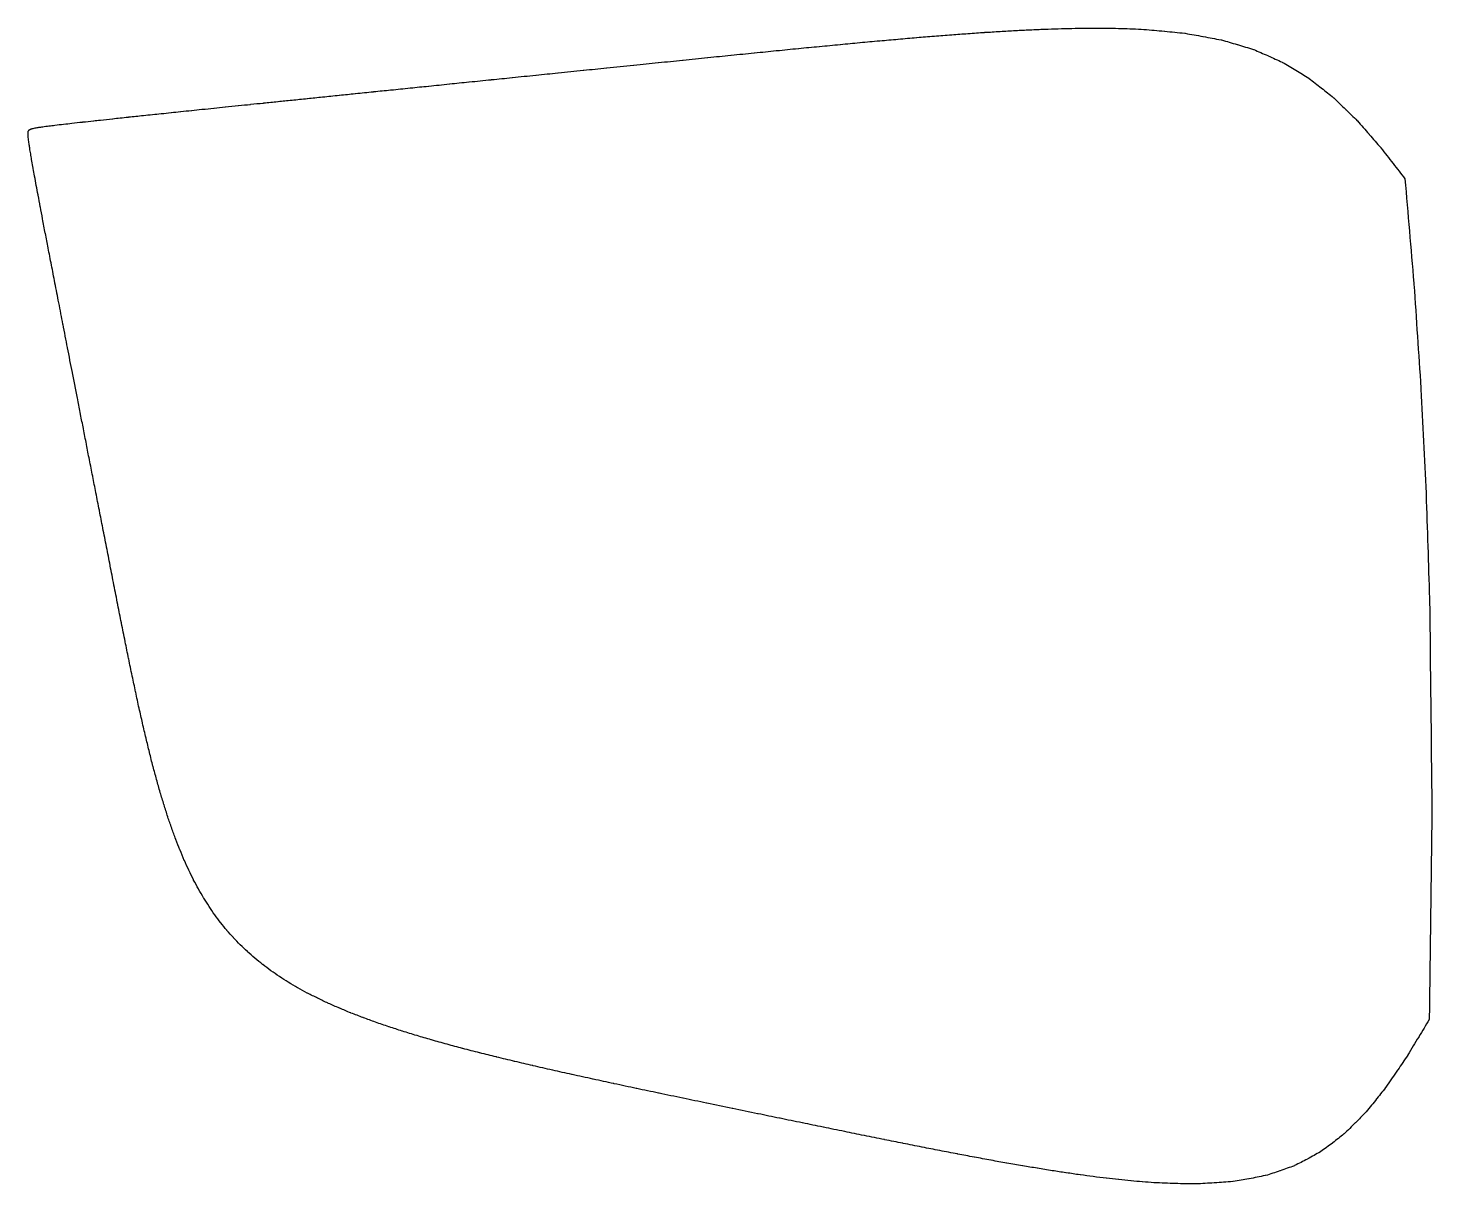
# Model space of a CAD drawing. Extents: x -32 to 115, y -51 to 70.
# Drawn here: x 82.3 to 99.31, y 21.17 to 35.18 of the extents above; entities that cross this region are included whole.
import ezdxf

# ---------------------------------------------------------------- set-up
doc = ezdxf.new("R2010")
doc.units = 0
doc.layers.add('VISIBLE', color=7, linetype='CONTINUOUS')

msp = doc.modelspace()

# ---------------------------------------------------------------- linework, layer by layer
at = {"layer": 'VISIBLE'}
for points, knots in [([(99.274, 23.161), (99.232, 23.092), (99.191, 23.023), (99.15, 22.954), (99.149, 22.953), (99.148, 22.952), (99.147, 22.95), (99.103, 22.878), (99.06, 22.805), (99.016, 22.733), (99.015, 22.732), (99.015, 22.731), (99.014, 22.729), (98.974, 22.67), (98.934, 22.611), (98.894, 22.551), (98.893, 22.55), (98.892, 22.549), (98.891, 22.548), (98.849, 22.485), (98.806, 22.423), (98.763, 22.361), (98.763, 22.359), (98.762, 22.358), (98.761, 22.357), (98.721, 22.306), (98.681, 22.256), (98.64, 22.205), (98.64, 22.204), (98.639, 22.203), (98.638, 22.202), (98.595, 22.149), (98.552, 22.096), (98.509, 22.043), (98.508, 22.042), (98.508, 22.041), (98.507, 22.04), (98.465, 21.997), (98.423, 21.954), (98.381, 21.911), (98.381, 21.911), (98.38, 21.91), (98.379, 21.909), (98.334, 21.865), (98.29, 21.822), (98.245, 21.778), (98.244, 21.777), (98.243, 21.776), (98.242, 21.776), (98.197, 21.74), (98.151, 21.704), (98.105, 21.668), (98.104, 21.667), (98.104, 21.666), (98.103, 21.665), (98.055, 21.631), (98.007, 21.596), (97.96, 21.561), (97.959, 21.56), (97.958, 21.56), (97.957, 21.559), (97.905, 21.53), (97.854, 21.501), (97.803, 21.473), (97.802, 21.472), (97.801, 21.472), (97.8, 21.471), (97.748, 21.445), (97.696, 21.418), (97.644, 21.392), (97.643, 21.391), (97.642, 21.391), (97.641, 21.39), (97.583, 21.37), (97.526, 21.349), (97.469, 21.328), (97.467, 21.328), (97.466, 21.327), (97.465, 21.327), (97.408, 21.308), (97.35, 21.29), (97.293, 21.271), (97.291, 21.271), (97.29, 21.271), (97.289, 21.271), (97.224, 21.258), (97.16, 21.245), (97.095, 21.232), (97.094, 21.232), (97.092, 21.231), (97.091, 21.231), (97.027, 21.22), (96.962, 21.209), (96.898, 21.198), (96.896, 21.198), (96.895, 21.198), (96.894, 21.198), (96.82, 21.193), (96.747, 21.187), (96.674, 21.182), (96.672, 21.182), (96.671, 21.182), (96.669, 21.182), (96.596, 21.178), (96.523, 21.174), (96.45, 21.17), (96.449, 21.17), (96.448, 21.17), (96.447, 21.17), (96.407, 21.17), (96.367, 21.17), (96.327, 21.17), (96.326, 21.17), (96.325, 21.17), (96.324, 21.17), (96.241, 21.173), (96.157, 21.176), (96.073, 21.179), (96.073, 21.179), (96.072, 21.179), (96.071, 21.179), (96.028, 21.181), (95.985, 21.182), (95.942, 21.184), (95.941, 21.184), (95.94, 21.184), (95.939, 21.184), (95.894, 21.188), (95.848, 21.191), (95.802, 21.195), (95.801, 21.195), (95.8, 21.195), (95.799, 21.195), (95.754, 21.199), (95.708, 21.203), (95.663, 21.206), (95.662, 21.207), (95.661, 21.207), (95.66, 21.207), (95.611, 21.212), (95.562, 21.217), (95.513, 21.222), (95.512, 21.222), (95.511, 21.222), (95.51, 21.222), (95.462, 21.228), (95.413, 21.233), (95.365, 21.238), (95.364, 21.238), (95.363, 21.239), (95.362, 21.239), (95.31, 21.245), (95.258, 21.252), (95.205, 21.259), (95.204, 21.259), (95.203, 21.259), (95.202, 21.259), (95.151, 21.266), (95.099, 21.273), (95.048, 21.28), (95.047, 21.28), (95.045, 21.28), (95.044, 21.28), (94.989, 21.288), (94.933, 21.296), (94.878, 21.305), (94.877, 21.305), (94.876, 21.305), (94.874, 21.305), (94.82, 21.313), (94.765, 21.322), (94.71, 21.33), (94.709, 21.33), (94.708, 21.33), (94.707, 21.33), (94.647, 21.34), (94.588, 21.35), (94.529, 21.359), (94.528, 21.36), (94.527, 21.36), (94.526, 21.36), (94.467, 21.37), (94.409, 21.379), (94.351, 21.389), (94.349, 21.389), (94.348, 21.389), (94.347, 21.39), (94.284, 21.401), (94.221, 21.412), (94.158, 21.423), (94.157, 21.423), (94.156, 21.423), (94.155, 21.423), (94.093, 21.434), (94.031, 21.445), (93.969, 21.456), (93.968, 21.457), (93.966, 21.457), (93.965, 21.457), (93.898, 21.47), (93.831, 21.482), (93.765, 21.494), (93.763, 21.495), (93.762, 21.495), (93.76, 21.495), (93.695, 21.507), (93.629, 21.52), (93.563, 21.532), (93.562, 21.532), (93.561, 21.532), (93.559, 21.533), (93.488, 21.546), (93.417, 21.56), (93.346, 21.574), (93.345, 21.574), (93.344, 21.574), (93.342, 21.575), (93.272, 21.588), (93.203, 21.602), (93.133, 21.615), (93.132, 21.616), (93.13, 21.616), (93.129, 21.616), (93.053, 21.631), (92.978, 21.646), (92.903, 21.661), (92.901, 21.661), (92.9, 21.662), (92.898, 21.662), (92.825, 21.677), (92.751, 21.691), (92.677, 21.706), (92.675, 21.706), (92.674, 21.707), (92.672, 21.707), (92.593, 21.723), (92.513, 21.739), (92.433, 21.756), (92.431, 21.756), (92.43, 21.756), (92.428, 21.757), (92.35, 21.772), (92.272, 21.788), (92.194, 21.804), (92.192, 21.804), (92.191, 21.805), (92.189, 21.805), (92.105, 21.822), (92.02, 21.84), (91.936, 21.857), (91.934, 21.857), (91.932, 21.858), (91.931, 21.858), (91.848, 21.875), (91.766, 21.892), (91.683, 21.909), (91.681, 21.909), (91.68, 21.91), (91.678, 21.91), (91.589, 21.928), (91.499, 21.947), (91.41, 21.965), (91.408, 21.966), (91.406, 21.966), (91.405, 21.966), (91.317, 21.984), (91.23, 22.002), (91.143, 22.02), (91.141, 22.021), (91.139, 22.021), (91.138, 22.021), (91.037, 22.042), (90.937, 22.063), (90.837, 22.084), (90.835, 22.084), (90.833, 22.084), (90.831, 22.085), (90.729, 22.106), (90.626, 22.127), (90.524, 22.148), (90.523, 22.149), (90.521, 22.149), (90.519, 22.149), (90.425, 22.169), (90.331, 22.188), (90.237, 22.208), (90.235, 22.208), (90.233, 22.209), (90.231, 22.209), (90.135, 22.229), (90.04, 22.249), (89.944, 22.269), (89.942, 22.269), (89.94, 22.27), (89.939, 22.27), (89.85, 22.289), (89.762, 22.307), (89.674, 22.326), (89.673, 22.326), (89.671, 22.327), (89.669, 22.327), (89.579, 22.346), (89.49, 22.365), (89.4, 22.384), (89.399, 22.384), (89.397, 22.385), (89.395, 22.385), (89.313, 22.403), (89.231, 22.421), (89.148, 22.439), (89.147, 22.439), (89.145, 22.44), (89.143, 22.44), (89.06, 22.458), (88.976, 22.476), (88.892, 22.495), (88.891, 22.495), (88.889, 22.495), (88.888, 22.496), (88.811, 22.513), (88.734, 22.53), (88.657, 22.548), (88.655, 22.548), (88.654, 22.548), (88.652, 22.549), (88.574, 22.566), (88.496, 22.584), (88.419, 22.602), (88.417, 22.602), (88.416, 22.602), (88.414, 22.603), (88.343, 22.62), (88.271, 22.637), (88.199, 22.654), (88.198, 22.654), (88.196, 22.654), (88.195, 22.655), (88.122, 22.672), (88.05, 22.689), (87.977, 22.707), (87.976, 22.707), (87.975, 22.707), (87.973, 22.708), (87.907, 22.724), (87.84, 22.741), (87.774, 22.758), (87.772, 22.758), (87.771, 22.759), (87.769, 22.759), (87.702, 22.776), (87.635, 22.793), (87.568, 22.811), (87.566, 22.811), (87.565, 22.811), (87.564, 22.812), (87.502, 22.828), (87.44, 22.845), (87.378, 22.862), (87.377, 22.862), (87.376, 22.863), (87.375, 22.863), (87.312, 22.88), (87.25, 22.897), (87.187, 22.915), (87.186, 22.915), (87.185, 22.915), (87.184, 22.916), (87.127, 22.933), (87.069, 22.95), (87.012, 22.967), (87.011, 22.967), (87.01, 22.968), (87.009, 22.968), (86.951, 22.985), (86.893, 23.003), (86.836, 23.02), (86.835, 23.021), (86.834, 23.021), (86.833, 23.021), (86.78, 23.039), (86.727, 23.056), (86.674, 23.074), (86.673, 23.074), (86.672, 23.075), (86.671, 23.075), (86.617, 23.093), (86.564, 23.111), (86.511, 23.129), (86.51, 23.129), (86.509, 23.129), (86.508, 23.13), (86.459, 23.148), (86.411, 23.166), (86.362, 23.184), (86.361, 23.184), (86.36, 23.185), (86.359, 23.185), (86.31, 23.204), (86.261, 23.222), (86.212, 23.241), (86.211, 23.241), (86.21, 23.242), (86.209, 23.242), (86.164, 23.261), (86.12, 23.28), (86.075, 23.299), (86.074, 23.299), (86.073, 23.299), (86.072, 23.3), (86.027, 23.319), (85.982, 23.339), (85.937, 23.358), (85.936, 23.358), (85.935, 23.359), (85.935, 23.359), (85.893, 23.379), (85.852, 23.399), (85.811, 23.419), (85.81, 23.419), (85.809, 23.42), (85.808, 23.42), (85.767, 23.441), (85.726, 23.461), (85.685, 23.482), (85.684, 23.482), (85.683, 23.482), (85.682, 23.483), (85.645, 23.504), (85.607, 23.525), (85.569, 23.546), (85.568, 23.547), (85.567, 23.547), (85.566, 23.547), (85.529, 23.569), (85.491, 23.591), (85.453, 23.613), (85.453, 23.613), (85.452, 23.614), (85.451, 23.614), (85.416, 23.637), (85.382, 23.659), (85.347, 23.682), (85.346, 23.682), (85.346, 23.683), (85.345, 23.683), (85.31, 23.707), (85.276, 23.73), (85.242, 23.753), (85.241, 23.753), (85.24, 23.754), (85.24, 23.754), (85.208, 23.779), (85.176, 23.803), (85.144, 23.827), (85.143, 23.828), (85.143, 23.828), (85.142, 23.829), (85.111, 23.854), (85.079, 23.879), (85.048, 23.904), (85.047, 23.904), (85.047, 23.905), (85.046, 23.905), (85.017, 23.931), (84.988, 23.958), (84.958, 23.984), (84.958, 23.984), (84.957, 23.985), (84.957, 23.985), (84.928, 24.012), (84.9, 24.039), (84.871, 24.066), (84.87, 24.066), (84.87, 24.067), (84.869, 24.067), (84.843, 24.096), (84.816, 24.124), (84.789, 24.153), (84.788, 24.153), (84.788, 24.154), (84.787, 24.154), (84.761, 24.183), (84.735, 24.212), (84.709, 24.241), (84.709, 24.241), (84.708, 24.242), (84.708, 24.243), (84.683, 24.273), (84.659, 24.304), (84.635, 24.335), (84.634, 24.335), (84.634, 24.336), (84.633, 24.336), (84.61, 24.367), (84.586, 24.399), (84.562, 24.43), (84.562, 24.43), (84.561, 24.431), (84.561, 24.432), (84.539, 24.465), (84.516, 24.498), (84.494, 24.531), (84.494, 24.531), (84.493, 24.532), (84.493, 24.533), (84.471, 24.566), (84.45, 24.6), (84.428, 24.633), (84.428, 24.634), (84.428, 24.634), (84.427, 24.635), (84.407, 24.671), (84.386, 24.706), (84.366, 24.742), (84.366, 24.743), (84.365, 24.744), (84.365, 24.744), (84.345, 24.78), (84.326, 24.816), (84.306, 24.852), (84.306, 24.853), (84.305, 24.853), (84.305, 24.854), (84.286, 24.893), (84.268, 24.931), (84.249, 24.97), (84.248, 24.971), (84.248, 24.972), (84.248, 24.972), (84.23, 25.011), (84.212, 25.049), (84.194, 25.088), (84.193, 25.089), (84.193, 25.089), (84.193, 25.09), (84.175, 25.132), (84.158, 25.174), (84.141, 25.215), (84.141, 25.216), (84.14, 25.217), (84.14, 25.218), (84.123, 25.259), (84.107, 25.301), (84.09, 25.342), (84.09, 25.343), (84.089, 25.344), (84.089, 25.345), (84.073, 25.39), (84.057, 25.434), (84.041, 25.479), (84.04, 25.48), (84.04, 25.481), (84.04, 25.482), (84.024, 25.527), (84.009, 25.571), (83.993, 25.616), (83.993, 25.617), (83.992, 25.618), (83.992, 25.619), (83.977, 25.667), (83.962, 25.715), (83.947, 25.764), (83.946, 25.765), (83.946, 25.766), (83.946, 25.767), (83.931, 25.815), (83.916, 25.863), (83.902, 25.91), (83.901, 25.911), (83.901, 25.912), (83.901, 25.913), (83.886, 25.966), (83.872, 26.018), (83.857, 26.07), (83.857, 26.071), (83.857, 26.072), (83.857, 26.073), (83.842, 26.124), (83.828, 26.176), (83.814, 26.227), (83.814, 26.228), (83.814, 26.229), (83.813, 26.23), (83.799, 26.286), (83.785, 26.342), (83.771, 26.398), (83.771, 26.4), (83.771, 26.401), (83.771, 26.402), (83.757, 26.457), (83.743, 26.512), (83.73, 26.567), (83.729, 26.569), (83.729, 26.57), (83.729, 26.571), (83.715, 26.631), (83.701, 26.691), (83.687, 26.751), (83.687, 26.752), (83.687, 26.754), (83.687, 26.755), (83.673, 26.814), (83.66, 26.873), (83.646, 26.932), (83.646, 26.933), (83.645, 26.935), (83.645, 26.936), (83.631, 27), (83.618, 27.065), (83.604, 27.129), (83.603, 27.13), (83.603, 27.131), (83.603, 27.133), (83.589, 27.196), (83.576, 27.259), (83.562, 27.323), (83.562, 27.324), (83.562, 27.325), (83.561, 27.326), (83.547, 27.395), (83.533, 27.464), (83.519, 27.533), (83.519, 27.534), (83.518, 27.536), (83.518, 27.537), (83.504, 27.605), (83.491, 27.672), (83.477, 27.74), (83.476, 27.741), (83.476, 27.743), (83.476, 27.744), (83.461, 27.818), (83.447, 27.891), (83.432, 27.965), (83.432, 27.966), (83.431, 27.968), (83.431, 27.969), (83.417, 28.041), (83.402, 28.113), (83.388, 28.185), (83.388, 28.187), (83.388, 28.188), (83.387, 28.19), (83.372, 28.268), (83.356, 28.347), (83.341, 28.425), (83.341, 28.427), (83.34, 28.429), (83.34, 28.43), (83.325, 28.507), (83.31, 28.584), (83.295, 28.661), (83.295, 28.662), (83.294, 28.664), (83.294, 28.665), (83.28, 28.739), (83.265, 28.813), (83.251, 28.886), (83.25, 28.888), (83.25, 28.89), (83.25, 28.891), (83.235, 28.966), (83.221, 29.04), (83.206, 29.115), (83.206, 29.116), (83.205, 29.118), (83.205, 29.119), (83.192, 29.188), (83.178, 29.258), (83.164, 29.327), (83.164, 29.329), (83.164, 29.33), (83.164, 29.332), (83.15, 29.402), (83.136, 29.472), (83.122, 29.542), (83.122, 29.543), (83.122, 29.545), (83.122, 29.546), (83.109, 29.611), (83.096, 29.676), (83.083, 29.742), (83.083, 29.743), (83.083, 29.744), (83.083, 29.746), (83.07, 29.811), (83.057, 29.877), (83.044, 29.943), (83.044, 29.944), (83.044, 29.945), (83.043, 29.947), (83.031, 30.008), (83.019, 30.069), (83.007, 30.13), (83.007, 30.131), (83.007, 30.132), (83.007, 30.134), (82.995, 30.195), (82.983, 30.257), (82.971, 30.318), (82.97, 30.32), (82.97, 30.321), (82.97, 30.322), (82.959, 30.379), (82.948, 30.436), (82.936, 30.493), (82.936, 30.495), (82.936, 30.496), (82.936, 30.497), (82.924, 30.554), (82.913, 30.612), (82.902, 30.67), (82.902, 30.671), (82.901, 30.672), (82.901, 30.673), (82.891, 30.726), (82.88, 30.779), (82.87, 30.833), (82.87, 30.834), (82.87, 30.835), (82.869, 30.836), (82.859, 30.89), (82.848, 30.943), (82.838, 30.997), (82.838, 30.998), (82.838, 30.999), (82.837, 31), (82.828, 31.05), (82.818, 31.099), (82.808, 31.149), (82.808, 31.15), (82.808, 31.151), (82.808, 31.152), (82.798, 31.202), (82.788, 31.251), (82.779, 31.301), (82.778, 31.302), (82.778, 31.303), (82.778, 31.304), (82.769, 31.35), (82.76, 31.396), (82.751, 31.442), (82.751, 31.443), (82.751, 31.444), (82.751, 31.445), (82.742, 31.491), (82.733, 31.538), (82.724, 31.584), (82.723, 31.585), (82.723, 31.586), (82.723, 31.586), (82.715, 31.629), (82.706, 31.672), (82.698, 31.714), (82.698, 31.715), (82.698, 31.716), (82.698, 31.717), (82.689, 31.76), (82.681, 31.802), (82.673, 31.845), (82.673, 31.846), (82.672, 31.847), (82.672, 31.847), (82.665, 31.887), (82.657, 31.926), (82.649, 31.965), (82.649, 31.966), (82.649, 31.967), (82.649, 31.968), (82.641, 32.007), (82.634, 32.047), (82.626, 32.086), (82.626, 32.087), (82.626, 32.087), (82.625, 32.088), (82.618, 32.124), (82.611, 32.161), (82.604, 32.197), (82.604, 32.197), (82.604, 32.198), (82.604, 32.199), (82.591, 32.269), (82.577, 32.339), (82.563, 32.409), (82.563, 32.409), (82.563, 32.41), (82.563, 32.411), (82.557, 32.444), (82.55, 32.477), (82.544, 32.51), (82.544, 32.511), (82.544, 32.511), (82.544, 32.512), (82.532, 32.57), (82.521, 32.628), (82.51, 32.686), (82.51, 32.687), (82.51, 32.688), (82.509, 32.689), (82.498, 32.747), (82.487, 32.805), (82.476, 32.862), (82.476, 32.863), (82.476, 32.864), (82.476, 32.865), (82.467, 32.912), (82.458, 32.96), (82.449, 33.007), (82.449, 33.008), (82.449, 33.009), (82.448, 33.01), (82.44, 33.057), (82.431, 33.104), (82.422, 33.151), (82.422, 33.151), (82.421, 33.152), (82.421, 33.153), (82.414, 33.191), (82.407, 33.229), (82.4, 33.267), (82.4, 33.267), (82.4, 33.268), (82.4, 33.269), (82.393, 33.306), (82.386, 33.344), (82.379, 33.381), (82.379, 33.382), (82.379, 33.383), (82.379, 33.383), (82.373, 33.414), (82.368, 33.444), (82.362, 33.474), (82.362, 33.475), (82.362, 33.475), (82.362, 33.476), (82.357, 33.505), (82.352, 33.534), (82.346, 33.563), (82.346, 33.563), (82.346, 33.564), (82.346, 33.564), (82.342, 33.588), (82.338, 33.611), (82.334, 33.634), (82.334, 33.635), (82.334, 33.635), (82.334, 33.636), (82.331, 33.657), (82.327, 33.679), (82.323, 33.701), (82.323, 33.701), (82.323, 33.702), (82.323, 33.702), (82.321, 33.717), (82.319, 33.733), (82.316, 33.748), (82.316, 33.749), (82.316, 33.749), (82.316, 33.749), (82.314, 33.766), (82.311, 33.783), (82.309, 33.8), (82.308, 33.801), (82.308, 33.801), (82.308, 33.801), (82.307, 33.811), (82.306, 33.822), (82.305, 33.832), (82.305, 33.833), (82.305, 33.833), (82.305, 33.833), (82.304, 33.844), (82.302, 33.855), (82.301, 33.866), (82.301, 33.867), (82.301, 33.867), (82.301, 33.867), (82.301, 33.874), (82.301, 33.881), (82.301, 33.888), (82.3, 33.895), (82.3, 33.901), (82.3, 33.907), (82.301, 33.91), (82.301, 33.912), (82.301, 33.915), (82.302, 33.917), (82.302, 33.919), (82.302, 33.92), (82.302, 33.921), (82.303, 33.922), (82.303, 33.923), (82.303, 33.924), (82.303, 33.925), (82.304, 33.925), (82.304, 33.926), (82.304, 33.927), (82.304, 33.927), (82.305, 33.928), (82.305, 33.929), (82.305, 33.929), (82.305, 33.93), (82.306, 33.93), (82.306, 33.931), (82.306, 33.931), (82.307, 33.932), (82.307, 33.932), (82.307, 33.933), (82.308, 33.933), (82.308, 33.934), (82.308, 33.934), (82.309, 33.935), (82.309, 33.935), (82.31, 33.936), (82.311, 33.937), (82.311, 33.938), (82.312, 33.938), (82.313, 33.939), (82.314, 33.94), (82.314, 33.941), (82.315, 33.942), (82.316, 33.942), (82.317, 33.943), (82.318, 33.944), (82.319, 33.945), (82.32, 33.945), (82.32, 33.946), (82.321, 33.946), (82.321, 33.947), (82.322, 33.947), (82.323, 33.947), (82.323, 33.948), (82.324, 33.948), (82.325, 33.949), (82.325, 33.949), (82.326, 33.949), (82.327, 33.95), (82.329, 33.951), (82.331, 33.951), (82.332, 33.952), (82.335, 33.953), (82.338, 33.954), (82.34, 33.955), (82.343, 33.956), (82.345, 33.956), (82.348, 33.957), (82.352, 33.958), (82.357, 33.959), (82.361, 33.96), (82.369, 33.962), (82.378, 33.964), (82.386, 33.965), (82.387, 33.965), (82.387, 33.966), (82.387, 33.966), (82.402, 33.968), (82.417, 33.97), (82.432, 33.973), (82.432, 33.973), (82.432, 33.973), (82.432, 33.973), (82.448, 33.975), (82.463, 33.978), (82.478, 33.98), (82.478, 33.98), (82.478, 33.98), (82.478, 33.98), (82.503, 33.983), (82.528, 33.987), (82.553, 33.99), (82.554, 33.99), (82.554, 33.99), (82.555, 33.99), (82.578, 33.993), (82.601, 33.996), (82.625, 33.999), (82.625, 33.999), (82.626, 33.999), (82.626, 33.999), (82.66, 34.003), (82.695, 34.007), (82.729, 34.011), (82.729, 34.011), (82.73, 34.011), (82.731, 34.011), (82.764, 34.015), (82.797, 34.019), (82.83, 34.023), (82.831, 34.023), (82.831, 34.023), (82.832, 34.023), (82.874, 34.028), (82.916, 34.033), (82.959, 34.037), (82.96, 34.037), (82.96, 34.037), (82.961, 34.038), (83.005, 34.042), (83.049, 34.047), (83.093, 34.052), (83.094, 34.052), (83.094, 34.052), (83.095, 34.052), (83.121, 34.055), (83.148, 34.058), (83.174, 34.061), (83.175, 34.061), (83.175, 34.061), (83.176, 34.061), (83.225, 34.066), (83.275, 34.072), (83.324, 34.077), (83.325, 34.077), (83.326, 34.077), (83.326, 34.077), (83.356, 34.08), (83.385, 34.084), (83.415, 34.087), (83.415, 34.087), (83.416, 34.087), (83.417, 34.087), (83.449, 34.09), (83.482, 34.094), (83.515, 34.097), (83.516, 34.097), (83.517, 34.098), (83.517, 34.098), (83.577, 34.104), (83.636, 34.11), (83.696, 34.117), (83.696, 34.117), (83.697, 34.117), (83.698, 34.117), (83.734, 34.121), (83.771, 34.124), (83.807, 34.128), (83.808, 34.128), (83.808, 34.128), (83.809, 34.128), (83.843, 34.132), (83.877, 34.136), (83.911, 34.139), (83.912, 34.139), (83.913, 34.139), (83.913, 34.139), (83.953, 34.143), (83.993, 34.148), (84.033, 34.152), (84.034, 34.152), (84.035, 34.152), (84.036, 34.152), (84.073, 34.156), (84.11, 34.16), (84.147, 34.164), (84.148, 34.164), (84.149, 34.164), (84.15, 34.164), (84.193, 34.169), (84.237, 34.173), (84.281, 34.178), (84.282, 34.178), (84.283, 34.178), (84.284, 34.178), (84.324, 34.182), (84.365, 34.186), (84.405, 34.191), (84.406, 34.191), (84.407, 34.191), (84.408, 34.191), (84.456, 34.196), (84.504, 34.201), (84.552, 34.206), (84.553, 34.206), (84.554, 34.206), (84.555, 34.206), (84.599, 34.211), (84.643, 34.215), (84.687, 34.22), (84.688, 34.22), (84.689, 34.22), (84.69, 34.22), (84.742, 34.225), (84.794, 34.231), (84.847, 34.236), (84.848, 34.236), (84.849, 34.236), (84.85, 34.236), (84.897, 34.241), (84.945, 34.246), (84.993, 34.251), (84.994, 34.251), (84.995, 34.251), (84.996, 34.252), (85.047, 34.257), (85.099, 34.262), (85.151, 34.267), (85.152, 34.268), (85.153, 34.268), (85.154, 34.268), (85.211, 34.274), (85.268, 34.279), (85.324, 34.285), (85.326, 34.285), (85.327, 34.286), (85.328, 34.286), (85.383, 34.291), (85.439, 34.297), (85.494, 34.303), (85.495, 34.303), (85.497, 34.303), (85.498, 34.303), (85.559, 34.309), (85.621, 34.316), (85.683, 34.322), (85.684, 34.322), (85.685, 34.322), (85.686, 34.323), (85.746, 34.329), (85.806, 34.335), (85.865, 34.341), (85.866, 34.341), (85.868, 34.341), (85.869, 34.341), (85.935, 34.348), (86.002, 34.355), (86.069, 34.362), (86.07, 34.362), (86.071, 34.362), (86.073, 34.362), (86.137, 34.369), (86.2, 34.375), (86.264, 34.382), (86.265, 34.382), (86.267, 34.382), (86.268, 34.382), (86.34, 34.389), (86.412, 34.397), (86.484, 34.404), (86.485, 34.404), (86.486, 34.404), (86.488, 34.405), (86.556, 34.412), (86.624, 34.419), (86.692, 34.426), (86.694, 34.426), (86.695, 34.426), (86.697, 34.426), (86.774, 34.434), (86.851, 34.442), (86.928, 34.45), (86.93, 34.45), (86.931, 34.45), (86.933, 34.45), (87.005, 34.458), (87.078, 34.465), (87.151, 34.472), (87.152, 34.473), (87.154, 34.473), (87.155, 34.473), (87.238, 34.481), (87.321, 34.49), (87.404, 34.498), (87.405, 34.498), (87.407, 34.499), (87.408, 34.499), (87.486, 34.507), (87.563, 34.515), (87.641, 34.523), (87.642, 34.523), (87.644, 34.523), (87.645, 34.523), (87.734, 34.532), (87.822, 34.541), (87.911, 34.55), (87.913, 34.55), (87.914, 34.551), (87.916, 34.551), (87.998, 34.559), (88.08, 34.567), (88.163, 34.576), (88.164, 34.576), (88.166, 34.576), (88.168, 34.576), (88.262, 34.586), (88.357, 34.596), (88.451, 34.605), (88.453, 34.606), (88.455, 34.606), (88.456, 34.606), (88.544, 34.615), (88.631, 34.624), (88.718, 34.633), (88.72, 34.633), (88.722, 34.633), (88.723, 34.633), (88.824, 34.643), (88.925, 34.654), (89.025, 34.664), (89.027, 34.664), (89.029, 34.664), (89.031, 34.665), (89.123, 34.674), (89.216, 34.683), (89.308, 34.693), (89.31, 34.693), (89.312, 34.693), (89.313, 34.693), (89.42, 34.704), (89.527, 34.715), (89.634, 34.726), (89.636, 34.726), (89.638, 34.727), (89.64, 34.727), (89.738, 34.737), (89.836, 34.747), (89.933, 34.757), (89.935, 34.757), (89.937, 34.757), (89.939, 34.757), (90.036, 34.767), (90.133, 34.777), (90.23, 34.787), (90.232, 34.787), (90.234, 34.787), (90.236, 34.788), (90.335, 34.798), (90.433, 34.808), (90.531, 34.818), (90.533, 34.818), (90.535, 34.818), (90.537, 34.818), (90.629, 34.828), (90.721, 34.837), (90.813, 34.846), (90.814, 34.846), (90.816, 34.847), (90.818, 34.847), (90.911, 34.856), (91.004, 34.866), (91.097, 34.875), (91.099, 34.875), (91.101, 34.875), (91.102, 34.876), (91.189, 34.884), (91.276, 34.893), (91.363, 34.902), (91.365, 34.902), (91.367, 34.902), (91.369, 34.902), (91.457, 34.911), (91.544, 34.92), (91.632, 34.928), (91.634, 34.928), (91.636, 34.929), (91.637, 34.929), (91.719, 34.937), (91.802, 34.945), (91.884, 34.953), (91.885, 34.953), (91.887, 34.953), (91.889, 34.953), (91.972, 34.961), (92.055, 34.969), (92.138, 34.977), (92.139, 34.977), (92.141, 34.978), (92.143, 34.978), (92.22, 34.985), (92.298, 34.992), (92.375, 34.999), (92.377, 34.999), (92.378, 35), (92.38, 35), (92.458, 35.007), (92.536, 35.014), (92.615, 35.022), (92.616, 35.022), (92.618, 35.022), (92.619, 35.022), (92.692, 35.028), (92.765, 35.035), (92.839, 35.041), (92.84, 35.041), (92.842, 35.041), (92.843, 35.042), (92.917, 35.048), (92.991, 35.054), (93.064, 35.061), (93.066, 35.061), (93.067, 35.061), (93.069, 35.061), (93.137, 35.067), (93.206, 35.072), (93.275, 35.078), (93.277, 35.078), (93.278, 35.078), (93.28, 35.078), (93.349, 35.084), (93.418, 35.089), (93.488, 35.095), (93.489, 35.095), (93.49, 35.095), (93.492, 35.095), (93.557, 35.1), (93.622, 35.105), (93.686, 35.109), (93.688, 35.109), (93.689, 35.109), (93.69, 35.11), (93.756, 35.114), (93.821, 35.119), (93.886, 35.123), (93.888, 35.124), (93.889, 35.124), (93.89, 35.124), (93.951, 35.127), (94.012, 35.131), (94.073, 35.135), (94.074, 35.135), (94.076, 35.135), (94.077, 35.135), (94.138, 35.139), (94.2, 35.142), (94.261, 35.146), (94.262, 35.146), (94.263, 35.146), (94.264, 35.146), (94.322, 35.149), (94.379, 35.152), (94.437, 35.154), (94.438, 35.154), (94.439, 35.154), (94.44, 35.155), (94.498, 35.157), (94.555, 35.16), (94.613, 35.162), (94.614, 35.162), (94.615, 35.163), (94.616, 35.163), (94.67, 35.164), (94.724, 35.166), (94.778, 35.168), (94.779, 35.168), (94.78, 35.168), (94.781, 35.168), (94.835, 35.169), (94.889, 35.171), (94.944, 35.172), (94.945, 35.172), (94.946, 35.172), (94.947, 35.172), (94.997, 35.173), (95.048, 35.173), (95.098, 35.174), (95.099, 35.174), (95.101, 35.174), (95.102, 35.174), (95.152, 35.175), (95.203, 35.175), (95.254, 35.175), (95.255, 35.175), (95.256, 35.175), (95.257, 35.175), (95.304, 35.175), (95.352, 35.174), (95.399, 35.174), (95.4, 35.174), (95.401, 35.174), (95.402, 35.174), (95.45, 35.173), (95.497, 35.172), (95.545, 35.171), (95.546, 35.171), (95.547, 35.171), (95.548, 35.171), (95.592, 35.169), (95.637, 35.168), (95.681, 35.166), (95.682, 35.166), (95.683, 35.166), (95.684, 35.166), (95.729, 35.164), (95.774, 35.162), (95.818, 35.16), (95.819, 35.16), (95.82, 35.16), (95.821, 35.159), (95.902, 35.152), (95.984, 35.145), (96.066, 35.137), (96.067, 35.137), (96.069, 35.137), (96.07, 35.137), (96.152, 35.129), (96.233, 35.121), (96.314, 35.113), (96.316, 35.113), (96.317, 35.113), (96.319, 35.112), (96.39, 35.1), (96.462, 35.087), (96.534, 35.074), (96.535, 35.074), (96.537, 35.073), (96.538, 35.073), (96.61, 35.06), (96.682, 35.046), (96.753, 35.033), (96.755, 35.032), (96.756, 35.032), (96.757, 35.032), (96.821, 35.013), (96.885, 34.995), (96.949, 34.976), (96.95, 34.976), (96.952, 34.975), (96.953, 34.975), (97.017, 34.955), (97.08, 34.936), (97.144, 34.916), (97.145, 34.916), (97.147, 34.916), (97.148, 34.915), (97.205, 34.89), (97.263, 34.865), (97.32, 34.841), (97.322, 34.84), (97.323, 34.84), (97.324, 34.839), (97.381, 34.813), (97.438, 34.788), (97.495, 34.762), (97.497, 34.762), (97.498, 34.761), (97.499, 34.76), (97.552, 34.729), (97.604, 34.697), (97.657, 34.666), (97.658, 34.665), (97.659, 34.665), (97.66, 34.664), (97.712, 34.632), (97.764, 34.6), (97.816, 34.568), (97.817, 34.567), (97.818, 34.566), (97.819, 34.566), (97.868, 34.527), (97.918, 34.489), (97.967, 34.45), (97.968, 34.449), (97.969, 34.448), (97.97, 34.448), (98.019, 34.409), (98.067, 34.371), (98.115, 34.332), (98.116, 34.331), (98.117, 34.33), (98.118, 34.33), (98.165, 34.284), (98.213, 34.237), (98.261, 34.191), (98.262, 34.19), (98.262, 34.19), (98.263, 34.189), (98.31, 34.143), (98.356, 34.098), (98.402, 34.053), (98.403, 34.052), (98.404, 34.051), (98.404, 34.05), (98.452, 33.996), (98.499, 33.942), (98.546, 33.888), (98.547, 33.887), (98.548, 33.886), (98.549, 33.885), (98.595, 33.832), (98.641, 33.78), (98.687, 33.727), (98.687, 33.726), (98.688, 33.725), (98.689, 33.724), (98.738, 33.661), (98.786, 33.599), (98.835, 33.537), (98.836, 33.536), (98.837, 33.535), (98.838, 33.533), (98.885, 33.472), (98.932, 33.411), (98.98, 33.35)], [0, 0, 0, 0, 0.00024063, 0.00024063, 0.00024063, 0.0002455, 0.0002455, 0.0002455, 0.00049911, 0.00049911, 0.00049911, 0.00050348, 0.00050348, 0.00050348, 0.00071809, 0.00071809, 0.00071809, 0.00072247, 0.00072247, 0.00072247, 0.0009492, 0.0009492, 0.0009492, 0.00095317, 0.00095317, 0.00095317, 0.00114781, 0.00114781, 0.00114781, 0.00115178, 0.00115178, 0.00115178, 0.00135599, 0.00135599, 0.00135599, 0.00135966, 0.00135966, 0.00135966, 0.00153942, 0.00153942, 0.00153942, 0.00154309, 0.00154309, 0.00154309, 0.00173023, 0.00173023, 0.00173023, 0.00173379, 0.00173379, 0.00173379, 0.00190831, 0.00190831, 0.00190831, 0.00191187, 0.00191187, 0.00191187, 0.00208882, 0.00208882, 0.00208882, 0.00209241, 0.00209241, 0.00209241, 0.00226856, 0.00226856, 0.00226856, 0.00227212, 0.00227212, 0.00227212, 0.00244682, 0.00244682, 0.00244682, 0.00245039, 0.00245039, 0.00245039, 0.00263377, 0.00263377, 0.00263377, 0.00263746, 0.00263746, 0.00263746, 0.00281862, 0.00281862, 0.00281862, 0.00282232, 0.00282232, 0.00282232, 0.00302002, 0.00302002, 0.00302002, 0.00302403, 0.00302403, 0.00302403, 0.00322021, 0.00322021, 0.00322021, 0.00322422, 0.00322422, 0.00322422, 0.00344458, 0.00344458, 0.00344458, 0.00344905, 0.00344905, 0.00344905, 0.00366899, 0.00366899, 0.00366899, 0.00367145, 0.00367145, 0.00367145, 0.00379223, 0.00379223, 0.00379223, 0.00379469, 0.00379469, 0.00379469, 0.00404557, 0.00404557, 0.00404557, 0.0040482, 0.0040482, 0.0040482, 0.00417713, 0.00417713, 0.00417713, 0.00417976, 0.00417976, 0.00417976, 0.00431766, 0.00431766, 0.00431766, 0.00432045, 0.00432045, 0.00432045, 0.00445746, 0.00445746, 0.00445746, 0.00446026, 0.00446026, 0.00446026, 0.00460771, 0.00460771, 0.00460771, 0.00461069, 0.00461069, 0.00461069, 0.00475695, 0.00475695, 0.00475695, 0.00475994, 0.00475994, 0.00475994, 0.00491756, 0.00491756, 0.00491756, 0.00492075, 0.00492075, 0.00492075, 0.00507682, 0.00507682, 0.00507682, 0.00508001, 0.00508001, 0.00508001, 0.00524839, 0.00524839, 0.00524839, 0.00525178, 0.00525178, 0.00525178, 0.00541822, 0.00541822, 0.00541822, 0.00542162, 0.00542162, 0.00542162, 0.00560132, 0.00560132, 0.00560132, 0.00560494, 0.00560494, 0.00560494, 0.00578226, 0.00578226, 0.00578226, 0.00578588, 0.00578588, 0.00578588, 0.00597745, 0.00597745, 0.00597745, 0.0059813, 0.0059813, 0.0059813, 0.00617002, 0.00617002, 0.00617002, 0.00617387, 0.00617387, 0.00617387, 0.00637784, 0.00637784, 0.00637784, 0.00638193, 0.00638193, 0.00638193, 0.00658252, 0.00658252, 0.00658252, 0.00658661, 0.00658661, 0.00658661, 0.0068035, 0.0068035, 0.0068035, 0.00680784, 0.00680784, 0.00680784, 0.00702079, 0.00702079, 0.00702079, 0.00702514, 0.00702514, 0.00702514, 0.00725546, 0.00725546, 0.00725546, 0.00726007, 0.00726007, 0.00726007, 0.00748585, 0.00748585, 0.00748585, 0.00749046, 0.00749046, 0.00749046, 0.00773472, 0.00773472, 0.00773472, 0.0077396, 0.0077396, 0.0077396, 0.00797869, 0.00797869, 0.00797869, 0.00798357, 0.00798357, 0.00798357, 0.00824227, 0.00824227, 0.00824227, 0.00824743, 0.00824743, 0.00824743, 0.0085003, 0.0085003, 0.0085003, 0.00850546, 0.00850546, 0.00850546, 0.0087791, 0.0087791, 0.0087791, 0.00878455, 0.00878455, 0.00878455, 0.00905166, 0.00905166, 0.00905166, 0.00905711, 0.00905711, 0.00905711, 0.00936434, 0.00936434, 0.00936434, 0.0093706, 0.0093706, 0.0093706, 0.00968326, 0.00968326, 0.00968326, 0.00968914, 0.00968914, 0.00968914, 0.00997718, 0.00997718, 0.00997718, 0.00998306, 0.00998306, 0.00998306, 0.01027622, 0.01027622, 0.01027622, 0.01028173, 0.01028173, 0.01028173, 0.01055178, 0.01055178, 0.01055178, 0.01055729, 0.01055729, 0.01055729, 0.0108318, 0.0108318, 0.0108318, 0.01083696, 0.01083696, 0.01083696, 0.0110898, 0.0110898, 0.0110898, 0.01109496, 0.01109496, 0.01109496, 0.01135164, 0.01135164, 0.01135164, 0.01135647, 0.01135647, 0.01135647, 0.01159292, 0.01159292, 0.01159292, 0.01159774, 0.01159774, 0.01159774, 0.01183745, 0.01183745, 0.01183745, 0.01184195, 0.01184195, 0.01184195, 0.01206281, 0.01206281, 0.01206281, 0.01206731, 0.01206731, 0.01206731, 0.0122909, 0.0122909, 0.0122909, 0.01229511, 0.01229511, 0.01229511, 0.0125012, 0.0125012, 0.0125012, 0.01250541, 0.01250541, 0.01250541, 0.01271376, 0.01271376, 0.01271376, 0.01271768, 0.01271768, 0.01271768, 0.01290988, 0.01290988, 0.01290988, 0.0129138, 0.0129138, 0.0129138, 0.01310784, 0.01310784, 0.01310784, 0.0131115, 0.0131115, 0.0131115, 0.01329069, 0.01329069, 0.01329069, 0.01329434, 0.01329434, 0.01329434, 0.01347501, 0.01347501, 0.01347501, 0.01347842, 0.01347842, 0.01347842, 0.01364555, 0.01364555, 0.01364555, 0.01364896, 0.01364896, 0.01364896, 0.01381726, 0.01381726, 0.01381726, 0.01382045, 0.01382045, 0.01382045, 0.01397652, 0.01397652, 0.01397652, 0.01397971, 0.01397971, 0.01397971, 0.01413673, 0.01413673, 0.01413673, 0.01413971, 0.01413971, 0.01413971, 0.01428581, 0.01428581, 0.01428581, 0.01428879, 0.01428879, 0.01428879, 0.01443569, 0.01443569, 0.01443569, 0.0144385, 0.0144385, 0.0144385, 0.01457581, 0.01457581, 0.01457581, 0.01457861, 0.01457861, 0.01457861, 0.01471665, 0.01471665, 0.01471665, 0.01471931, 0.01471931, 0.01471931, 0.01484937, 0.01484937, 0.01484937, 0.01485203, 0.01485203, 0.01485203, 0.01498258, 0.01498258, 0.01498258, 0.01498511, 0.01498511, 0.01498511, 0.01510948, 0.01510948, 0.01510948, 0.01511202, 0.01511202, 0.01511202, 0.01523657, 0.01523657, 0.01523657, 0.01523902, 0.01523902, 0.01523902, 0.01535925, 0.01535925, 0.01535925, 0.0153617, 0.0153617, 0.0153617, 0.01548188, 0.01548188, 0.01548188, 0.01548428, 0.01548428, 0.01548428, 0.01560205, 0.01560205, 0.01560205, 0.01560445, 0.01560445, 0.01560445, 0.01572197, 0.01572197, 0.01572197, 0.01572435, 0.01572435, 0.01572435, 0.01584131, 0.01584131, 0.01584131, 0.01584369, 0.01584369, 0.01584369, 0.0159603, 0.0159603, 0.0159603, 0.01596268, 0.01596268, 0.01596268, 0.01608011, 0.01608011, 0.01608011, 0.0160825, 0.0160825, 0.0160825, 0.01619956, 0.01619956, 0.01619956, 0.01620195, 0.01620195, 0.01620195, 0.01632153, 0.01632153, 0.01632153, 0.01632396, 0.01632396, 0.01632396, 0.01644301, 0.01644301, 0.01644301, 0.01644544, 0.01644544, 0.01644544, 0.01656881, 0.01656881, 0.01656881, 0.01657131, 0.01657131, 0.01657131, 0.0166939, 0.0166939, 0.0166939, 0.0166964, 0.0166964, 0.0166964, 0.01682508, 0.01682508, 0.01682508, 0.01682768, 0.01682768, 0.01682768, 0.01695523, 0.01695523, 0.01695523, 0.01695783, 0.01695783, 0.01695783, 0.01709318, 0.01709318, 0.01709318, 0.01709591, 0.01709591, 0.01709591, 0.01722975, 0.01722975, 0.01722975, 0.01723248, 0.01723248, 0.01723248, 0.01737574, 0.01737574, 0.01737574, 0.01737862, 0.01737862, 0.01737862, 0.01752017, 0.01752017, 0.01752017, 0.01752306, 0.01752306, 0.01752306, 0.01767532, 0.01767532, 0.01767532, 0.01767839, 0.01767839, 0.01767839, 0.01782871, 0.01782871, 0.01782871, 0.01783178, 0.01783178, 0.01783178, 0.01799405, 0.01799405, 0.01799405, 0.01799732, 0.01799732, 0.01799732, 0.01815734, 0.01815734, 0.01815734, 0.01816061, 0.01816061, 0.01816061, 0.01833381, 0.01833381, 0.01833381, 0.01833729, 0.01833729, 0.01833729, 0.01850787, 0.01850787, 0.01850787, 0.01851135, 0.01851135, 0.01851135, 0.01869635, 0.01869635, 0.01869635, 0.01870006, 0.01870006, 0.01870006, 0.01888199, 0.01888199, 0.01888199, 0.01888571, 0.01888571, 0.01888571, 0.01908332, 0.01908332, 0.01908332, 0.01908728, 0.01908728, 0.01908728, 0.01928132, 0.01928132, 0.01928132, 0.01928528, 0.01928528, 0.01928528, 0.01949628, 0.01949628, 0.01949628, 0.0195005, 0.0195005, 0.0195005, 0.01970738, 0.01970738, 0.01970738, 0.0197116, 0.0197116, 0.0197116, 0.01993676, 0.01993676, 0.01993676, 0.01994126, 0.01994126, 0.01994126, 0.02016169, 0.02016169, 0.02016169, 0.02016618, 0.02016618, 0.02016618, 0.02040625, 0.02040625, 0.02040625, 0.02041103, 0.02041103, 0.02041103, 0.0206458, 0.0206458, 0.0206458, 0.02065041, 0.02065041, 0.02065041, 0.02087602, 0.02087602, 0.02087602, 0.02088063, 0.02088063, 0.02088063, 0.02110864, 0.02110864, 0.02110864, 0.02111297, 0.02111297, 0.02111297, 0.02132522, 0.02132522, 0.02132522, 0.02132955, 0.02132955, 0.02132955, 0.02154392, 0.02154392, 0.02154392, 0.02154798, 0.02154798, 0.02154798, 0.02174727, 0.02174727, 0.02174727, 0.02175134, 0.02175134, 0.02175134, 0.02195248, 0.02195248, 0.02195248, 0.02195629, 0.02195629, 0.02195629, 0.02214302, 0.02214302, 0.02214302, 0.02214683, 0.02214683, 0.02214683, 0.02233518, 0.02233518, 0.02233518, 0.02233874, 0.02233874, 0.02233874, 0.02251334, 0.02251334, 0.02251334, 0.0225169, 0.0225169, 0.0225169, 0.02269286, 0.02269286, 0.02269286, 0.02269619, 0.02269619, 0.02269619, 0.02285906, 0.02285906, 0.02285906, 0.02286238, 0.02286238, 0.02286238, 0.0230264, 0.0230264, 0.0230264, 0.02302949, 0.02302949, 0.02302949, 0.02318104, 0.02318104, 0.02318104, 0.02318414, 0.02318414, 0.02318414, 0.02333662, 0.02333662, 0.02333662, 0.02333949, 0.02333949, 0.02333949, 0.02348014, 0.02348014, 0.02348014, 0.02348301, 0.02348301, 0.02348301, 0.02362439, 0.02362439, 0.02362439, 0.02362705, 0.02362705, 0.02362705, 0.02375721, 0.02375721, 0.02375721, 0.02375986, 0.02375986, 0.02375986, 0.02389056, 0.02389056, 0.02389056, 0.02389301, 0.02389301, 0.02389301, 0.02401309, 0.02401309, 0.02401309, 0.02401554, 0.02401554, 0.02401554, 0.02413598, 0.02413598, 0.02413598, 0.02413823, 0.02413823, 0.02413823, 0.02424875, 0.02424875, 0.02424875, 0.024251, 0.024251, 0.024251, 0.02446472, 0.02446472, 0.02446472, 0.02446678, 0.02446678, 0.02446678, 0.02456789, 0.02456789, 0.02456789, 0.02456996, 0.02456996, 0.02456996, 0.02474689, 0.02474689, 0.02474689, 0.02475048, 0.02475048, 0.02475048, 0.02492652, 0.02492652, 0.02492652, 0.02492946, 0.02492946, 0.02492946, 0.02507353, 0.02507353, 0.02507353, 0.02507645, 0.02507645, 0.02507645, 0.02521993, 0.02521993, 0.02521993, 0.0252223, 0.0252223, 0.0252223, 0.02533804, 0.02533804, 0.02533804, 0.02534037, 0.02534037, 0.02534037, 0.02545467, 0.02545467, 0.02545467, 0.02545655, 0.02545655, 0.02545655, 0.02554883, 0.02554883, 0.02554883, 0.02555063, 0.02555063, 0.02555063, 0.02563916, 0.02563916, 0.02563916, 0.0256406, 0.0256406, 0.0256406, 0.02571151, 0.02571151, 0.02571151, 0.02571286, 0.02571286, 0.02571286, 0.02577906, 0.02577906, 0.02577906, 0.02578002, 0.02578002, 0.02578002, 0.0258271, 0.0258271, 0.0258271, 0.02582807, 0.02582807, 0.02582807, 0.02587958, 0.02587958, 0.02587958, 0.02588023, 0.02588023, 0.02588023, 0.02591186, 0.02591186, 0.02591186, 0.0259125, 0.0259125, 0.0259125, 0.02594608, 0.02594608, 0.02594608, 0.02594651, 0.02594651, 0.02594651, 0.02596792, 0.02596792, 0.02596792, 0.02598707, 0.02598707, 0.02598707, 0.02599448, 0.02599448, 0.02599448, 0.02600018, 0.02600018, 0.02600018, 0.02600298, 0.02600298, 0.02600298, 0.0260052, 0.0260052, 0.0260052, 0.02600753, 0.02600753, 0.02600753, 0.02600945, 0.02600945, 0.02600945, 0.02601147, 0.02601147, 0.02601147, 0.02601318, 0.02601318, 0.02601318, 0.02601501, 0.02601501, 0.02601501, 0.0260166, 0.0260166, 0.0260166, 0.0260201, 0.0260201, 0.0260201, 0.02602319, 0.02602319, 0.02602319, 0.02602663, 0.02602663, 0.02602663, 0.02603068, 0.02603068, 0.02603068, 0.0260326, 0.0260326, 0.0260326, 0.026035, 0.026035, 0.026035, 0.02603717, 0.02603717, 0.02603717, 0.02604012, 0.02604012, 0.02604012, 0.02604561, 0.02604561, 0.02604561, 0.02605424, 0.02605424, 0.02605424, 0.02606202, 0.02606202, 0.02606202, 0.0260755, 0.0260755, 0.0260755, 0.02610155, 0.02610155, 0.02610155, 0.02610208, 0.02610208, 0.02610208, 0.02614727, 0.02614727, 0.02614727, 0.02614819, 0.02614819, 0.02614819, 0.0261937, 0.0261937, 0.0261937, 0.02619463, 0.02619463, 0.02619463, 0.02626995, 0.02626995, 0.02626995, 0.02627139, 0.02627139, 0.02627139, 0.02634213, 0.02634213, 0.02634213, 0.02634357, 0.02634357, 0.02634357, 0.02644696, 0.02644696, 0.02644696, 0.026449, 0.026449, 0.026449, 0.02654871, 0.02654871, 0.02654871, 0.02655075, 0.02655075, 0.02655075, 0.02667828, 0.02667828, 0.02667828, 0.02668088, 0.02668088, 0.02668088, 0.02681385, 0.02681385, 0.02681385, 0.02681547, 0.02681547, 0.02681547, 0.02689506, 0.02689506, 0.02689506, 0.02689668, 0.02689668, 0.02689668, 0.02704614, 0.02704614, 0.02704614, 0.02704796, 0.02704796, 0.02704796, 0.02713709, 0.02713709, 0.02713709, 0.02713891, 0.02713891, 0.02713891, 0.02723815, 0.02723815, 0.02723815, 0.02724017, 0.02724017, 0.02724017, 0.02741961, 0.02741961, 0.02741961, 0.02742185, 0.02742185, 0.02742185, 0.02753152, 0.02753152, 0.02753152, 0.02753361, 0.02753361, 0.02753361, 0.0276362, 0.0276362, 0.0276362, 0.0276383, 0.0276383, 0.0276383, 0.02775908, 0.02775908, 0.02775908, 0.02776137, 0.02776137, 0.02776137, 0.02787365, 0.02787365, 0.02787365, 0.02787594, 0.02787594, 0.02787594, 0.02800821, 0.02800821, 0.02800821, 0.02801071, 0.02801071, 0.02801071, 0.0281331, 0.0281331, 0.0281331, 0.02813559, 0.02813559, 0.02813559, 0.02828043, 0.02828043, 0.02828043, 0.02828314, 0.02828314, 0.02828314, 0.02841609, 0.02841609, 0.02841609, 0.0284188, 0.0284188, 0.0284188, 0.02857688, 0.02857688, 0.02857688, 0.02857982, 0.02857982, 0.02857982, 0.02872377, 0.02872377, 0.02872377, 0.02872671, 0.02872671, 0.02872671, 0.02888223, 0.02888223, 0.02888223, 0.0288854, 0.0288854, 0.0288854, 0.02905707, 0.02905707, 0.02905707, 0.02906049, 0.02906049, 0.02906049, 0.02922778, 0.02922778, 0.02922778, 0.0292312, 0.0292312, 0.0292312, 0.02941729, 0.02941729, 0.02941729, 0.02942096, 0.02942096, 0.02942096, 0.02960059, 0.02960059, 0.02960059, 0.02960425, 0.02960425, 0.02960425, 0.02980535, 0.02980535, 0.02980535, 0.02980927, 0.02980927, 0.02980927, 0.03000168, 0.03000168, 0.03000168, 0.03000561, 0.03000561, 0.03000561, 0.0302223, 0.0302223, 0.0302223, 0.03022649, 0.03022649, 0.03022649, 0.03043213, 0.03043213, 0.03043213, 0.03043632, 0.03043632, 0.03043632, 0.03066918, 0.03066918, 0.03066918, 0.03067366, 0.03067366, 0.03067366, 0.03089296, 0.03089296, 0.03089296, 0.03089744, 0.03089744, 0.03089744, 0.03114706, 0.03114706, 0.03114706, 0.03115183, 0.03115183, 0.03115183, 0.03138524, 0.03138524, 0.03138524, 0.03139, 0.03139, 0.03139, 0.03165698, 0.03165698, 0.03165698, 0.03166204, 0.03166204, 0.03166204, 0.03191001, 0.03191001, 0.03191001, 0.03191507, 0.03191507, 0.03191507, 0.03219999, 0.03219999, 0.03219999, 0.03220536, 0.03220536, 0.03220536, 0.03246833, 0.03246833, 0.03246833, 0.03247369, 0.03247369, 0.03247369, 0.03277714, 0.03277714, 0.03277714, 0.03278282, 0.03278282, 0.03278282, 0.03306123, 0.03306123, 0.03306123, 0.03306692, 0.03306692, 0.03306692, 0.03338948, 0.03338948, 0.03338948, 0.03339549, 0.03339549, 0.03339549, 0.03368979, 0.03368979, 0.03368979, 0.03369577, 0.03369577, 0.03369577, 0.03398859, 0.03398859, 0.03398859, 0.03399456, 0.03399456, 0.03399456, 0.03429091, 0.03429091, 0.03429091, 0.03429657, 0.03429657, 0.03429657, 0.03457377, 0.03457377, 0.03457377, 0.03457943, 0.03457943, 0.03457943, 0.03485979, 0.03485979, 0.03485979, 0.03486514, 0.03486514, 0.03486514, 0.03512728, 0.03512728, 0.03512728, 0.03513263, 0.03513263, 0.03513263, 0.03539758, 0.03539758, 0.03539758, 0.03540263, 0.03540263, 0.03540263, 0.03565025, 0.03565025, 0.03565025, 0.03565531, 0.03565531, 0.03565531, 0.0359054, 0.0359054, 0.0359054, 0.03591017, 0.03591017, 0.03591017, 0.03614383, 0.03614383, 0.03614383, 0.0361486, 0.0361486, 0.0361486, 0.03638442, 0.03638442, 0.03638442, 0.03638892, 0.03638892, 0.03638892, 0.03660916, 0.03660916, 0.03660916, 0.03661365, 0.03661365, 0.03661365, 0.03683577, 0.03683577, 0.03683577, 0.03684, 0.03684, 0.03684, 0.03704739, 0.03704739, 0.03704739, 0.03705162, 0.03705162, 0.03705162, 0.03726061, 0.03726061, 0.03726061, 0.03726459, 0.03726459, 0.03726459, 0.03745968, 0.03745968, 0.03745968, 0.03746367, 0.03746367, 0.03746367, 0.03766011, 0.03766011, 0.03766011, 0.03766386, 0.03766386, 0.03766386, 0.03784723, 0.03784723, 0.03784723, 0.03785097, 0.03785097, 0.03785097, 0.03803547, 0.03803547, 0.03803547, 0.03803899, 0.03803899, 0.03803899, 0.03821122, 0.03821122, 0.03821122, 0.03821474, 0.03821474, 0.03821474, 0.03838788, 0.03838788, 0.03838788, 0.03839118, 0.03839118, 0.03839118, 0.03855288, 0.03855288, 0.03855288, 0.03855618, 0.03855618, 0.03855618, 0.03871861, 0.03871861, 0.03871861, 0.0387217, 0.0387217, 0.0387217, 0.03887347, 0.03887347, 0.03887347, 0.03887656, 0.03887656, 0.03887656, 0.0390289, 0.0390289, 0.0390289, 0.0390318, 0.0390318, 0.0390318, 0.03917427, 0.03917427, 0.03917427, 0.03917718, 0.03917718, 0.03917718, 0.03932008, 0.03932008, 0.03932008, 0.03932282, 0.03932282, 0.03932282, 0.03945665, 0.03945665, 0.03945665, 0.03945938, 0.03945938, 0.03945938, 0.03959346, 0.03959346, 0.03959346, 0.03959619, 0.03959619, 0.03959619, 0.03984183, 0.03984183, 0.03984183, 0.03984682, 0.03984682, 0.03984682, 0.04009174, 0.04009174, 0.04009174, 0.04009621, 0.04009621, 0.04009621, 0.04031496, 0.04031496, 0.04031496, 0.04031942, 0.04031942, 0.04031942, 0.04053822, 0.04053822, 0.04053822, 0.0405423, 0.0405423, 0.0405423, 0.04074198, 0.04074198, 0.04074198, 0.04074606, 0.04074606, 0.04074606, 0.04094589, 0.04094589, 0.04094589, 0.04094973, 0.04094973, 0.04094973, 0.04113775, 0.04113775, 0.04113775, 0.04114159, 0.04114159, 0.04114159, 0.04132963, 0.04132963, 0.04132963, 0.04133339, 0.04133339, 0.04133339, 0.0415176, 0.0415176, 0.0415176, 0.04152133, 0.04152133, 0.04152133, 0.04170445, 0.04170445, 0.04170445, 0.04170818, 0.04170818, 0.04170818, 0.04189627, 0.04189627, 0.04189627, 0.04190005, 0.04190005, 0.04190005, 0.04208521, 0.04208521, 0.04208521, 0.04208899, 0.04208899, 0.04208899, 0.04228771, 0.04228771, 0.04228771, 0.04229167, 0.04229167, 0.04229167, 0.04248544, 0.04248544, 0.04248544, 0.04248939, 0.04248939, 0.04248939, 0.0427046, 0.0427046, 0.0427046, 0.04270887, 0.04270887, 0.04270887, 0.04291824, 0.04291824, 0.04291824, 0.04292251, 0.04292251, 0.04292251, 0.04315917, 0.04315917, 0.04315917, 0.04316386, 0.04316386, 0.04316386, 0.04339582, 0.04339582, 0.04339582, 0.04339582]), ([(98.98, 33.35), (99.016, 32.928), (99.052, 32.506), (99.089, 32.084), (99.089, 32.08), (99.089, 32.076), (99.089, 32.072), (99.118, 31.652), (99.146, 31.232), (99.174, 30.812), (99.174, 30.807), (99.174, 30.803), (99.174, 30.799), (99.195, 30.379), (99.216, 29.958), (99.236, 29.538), (99.237, 29.534), (99.237, 29.53), (99.237, 29.526), (99.251, 29.105), (99.264, 28.685), (99.278, 28.265), (99.278, 28.26), (99.279, 28.256), (99.279, 28.252), (99.288, 27.409), (99.298, 26.566), (99.307, 25.722), (99.307, 25.714), (99.307, 25.705), (99.307, 25.697), (99.296, 24.852), (99.285, 24.006), (99.274, 23.161)], [0, 0, 0, 0, 0.00127049, 0.00127049, 0.00127049, 0.00128325, 0.00128325, 0.00128325, 0.00254611, 0.00254611, 0.00254611, 0.00255886, 0.00255886, 0.00255886, 0.00382094, 0.00382094, 0.00382094, 0.00383369, 0.00383369, 0.00383369, 0.00509536, 0.00509536, 0.00509536, 0.00510811, 0.00510811, 0.00510811, 0.00763759, 0.00763759, 0.00763759, 0.00766308, 0.00766308, 0.00766308, 0.01019969, 0.01019969, 0.01019969, 0.01019969])]:
    msp.add_open_spline(points, degree=3, knots=knots, dxfattribs=at)

doc.saveas('drawing.dxf')
